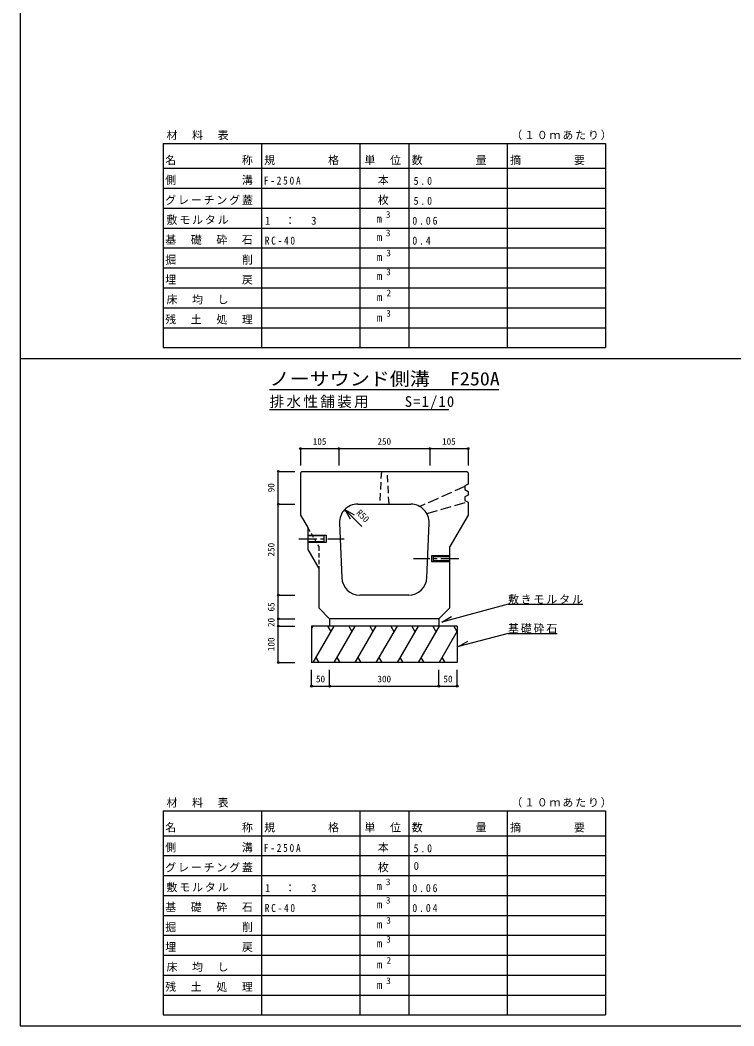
# Model space of a CAD drawing. Units: millimetres at full size, sheet at 1:10. Extents: x -5543 to 2457, y -2748 to 2952.
# Drawn here: x -5543 to -3583, y -2748 to 15 of the extents above; entities that cross this region are included whole.
import ezdxf
from ezdxf.enums import TextEntityAlignment as Align

# ---------------------------------------------------------------- set-up
doc = ezdxf.new("R2010")
doc.units = ezdxf.units.MM
doc.header["$LTSCALE"] = 10
doc.header["$PDMODE"] = 32
doc.header["$PDSIZE"] = 5
for name, pattern in [('CHAIN1', [8, 5, -1, 1, -1]), ('DASHED1', [1.8, 1.2, -0.6]), ('DASHED2', [3, 2, -1]), ('DASHED3', [4, 3, -1]), ('DOUBLE_CHAIN2', [12.8, 9, -1, 0.6, -0.6, 0.6, -1])]:
    doc.linetypes.add(name, pattern=pattern)
doc.layers.add('0-0_通り芯', color=7, linetype='Continuous')
doc.styles.add('ＭＳ ゴシック', font='')
doc.styles.get('ＭＳ ゴシック').set_extended_font_data('MS Gothic')

msp = doc.modelspace()

# ---------------------------------------------------------------- linework, layer by layer
at = {"layer": '0-0_通り芯', "color": 2}
for p, q in [((-5542.58, 2951.85), (-5542.58, -2748.15)), ((-5542.58, -2748.15), (2457.42, -2748.15))]:
    msp.add_line(p, q, dxfattribs=at)
at = {"layer": '0-0_通り芯'}
for p, q in [((-5150.08, -323.94), (-3935.08, -323.94)), ((-5150.08, -323.94), (-5150.08, -447.06)), ((-4880.08, -323.94), (-4880.08, -447.06)), ((-4610.08, -323.94), (-4610.08, -447.06)), ((-4475.08, -323.94), (-4475.08, -447.06)), ((-4205.08, -323.94), (-4205.08, -447.06)), ((-3935.08, -323.94), (-3935.08, -447.06)), ((-5150.08, -392.34), (-3935.08, -392.34)), ((-5150.08, -447.06), (-3935.08, -447.06)), ((-5150.08, -447.06), (-5150.08, -884.82)), ((-4880.08, -447.06), (-4880.08, -884.82)), ((-4610.08, -447.06), (-4610.08, -884.82)), ((-4475.08, -447.06), (-4475.08, -884.82)), ((-4205.08, -447.06), (-4205.08, -884.82)), ((-3935.08, -447.06), (-3935.08, -884.82)), ((-5150.08, -501.78), (-3935.08, -501.78)), ((-5150.08, -556.5), (-3935.08, -556.5)), ((-5150.08, -611.22), (-3935.08, -611.22)), ((-5150.08, -665.94), (-3935.08, -665.94)), ((-5150.08, -720.66), (-3935.08, -720.66)), ((-5150.08, -775.38), (-3935.08, -775.38)), ((-5150.08, -830.1), (-3935.08, -830.1)), ((-5150.08, -884.82), (-3935.08, -884.82)), ((-5064.58, -884.82), (-4155.58, -884.82)), ((-4857.58, -999.82), (-4227.58, -999.82)), ((-4857.58, -1054.82), (-4365.08, -1054.82)), ((-4202.81, -1590.04), (-4384.32, -1638.68)), ((-4202.81, -1590.04), (-3997.81, -1590.04)), ((-4692.58, -1629.82), (-4692.58, -1649.82)), ((-4392.58, -1629.82), (-4392.58, -1649.82)), ((-4384.32, -1638.68), (-4358.34, -1623.68)), ((-4742.58, -1649.82), (-4742.58, -1749.82)), ((-4342.58, -1649.82), (-4742.58, -1649.82)), ((-4738.53, -1649.82), (-4742.58, -1656.83)), ((-4680.8, -1649.82), (-4738.53, -1749.82)), ((-4698.1, -1649.82), (-4689.45, -1664.8)), ((-4623.06, -1649.82), (-4680.8, -1749.82)), ((-4640.37, -1649.82), (-4631.71, -1664.8)), ((-4565.33, -1649.82), (-4623.06, -1749.82)), ((-4582.63, -1649.82), (-4573.98, -1664.8)), ((-4507.59, -1649.82), (-4565.33, -1749.82)), ((-4524.9, -1649.82), (-4516.24, -1664.8)), ((-4449.86, -1649.82), (-4507.59, -1749.82)), ((-4467.16, -1649.82), (-4458.51, -1664.8)), ((-4392.12, -1649.82), (-4449.86, -1749.82)), ((-4409.43, -1649.82), (-4400.77, -1664.8)), ((-4351.69, -1649.82), (-4343.04, -1664.8)), ((-4342.58, -1649.82), (-4342.58, -1749.82)), ((-4342.58, -1664.01), (-4392.12, -1749.82)), ((-4202.81, -1669.85), (-4067.81, -1669.85)), ((-4730.61, -1736.1), (-4722.69, -1749.82)), ((-4672.88, -1736.1), (-4664.96, -1749.82)), ((-4615.14, -1736.1), (-4607.22, -1749.82)), ((-4557.41, -1736.1), (-4549.49, -1749.82)), ((-4499.67, -1736.1), (-4491.75, -1749.82)), ((-4441.94, -1736.1), (-4434.02, -1749.82)), ((-4384.2, -1736.1), (-4376.28, -1749.82)), ((-4342.58, -1749.82), (-4742.58, -1749.82)), ((-5150.08, -2157.27), (-3935.08, -2157.27)), ((-5150.08, -2157.27), (-5150.08, -2280.39)), ((-4880.08, -2157.27), (-4880.08, -2280.39)), ((-4610.08, -2157.27), (-4610.08, -2280.39)), ((-4475.08, -2157.27), (-4475.08, -2280.39)), ((-4205.08, -2157.27), (-4205.08, -2280.39)), ((-3935.08, -2157.27), (-3935.08, -2280.39)), ((-5150.08, -2225.67), (-3935.08, -2225.67)), ((-5150.08, -2280.39), (-3935.08, -2280.39)), ((-5150.08, -2280.39), (-5150.08, -2718.15)), ((-4880.08, -2280.39), (-4880.08, -2718.15)), ((-4610.08, -2280.39), (-4610.08, -2718.15)), ((-4475.08, -2280.39), (-4475.08, -2718.15)), ((-4205.08, -2280.39), (-4205.08, -2718.15)), ((-3935.08, -2280.39), (-3935.08, -2718.15)), ((-5150.08, -2335.11), (-3935.08, -2335.11)), ((-5150.08, -2389.83), (-3935.08, -2389.83)), ((-5150.08, -2444.55), (-3935.08, -2444.55)), ((-5150.08, -2499.27), (-3935.08, -2499.27)), ((-5150.08, -2553.99), (-3935.08, -2553.99)), ((-5150.08, -2608.71), (-3935.08, -2608.71)), ((-5150.08, -2663.43), (-3935.08, -2663.43)), ((-5150.08, -2718.15), (-3935.08, -2718.15)), ((-5064.58, -2718.15), (-4155.58, -2718.15))]:
    msp.add_line(p, q, dxfattribs=at)
at = {"layer": '0-0_通り芯', "color": 4, "linetype": 'DOUBLE_CHAIN2'}
msp.add_line((-5542.58, -914.82), (2457.42, -914.82), dxfattribs=at)
at = {"layer": '0-0_通り芯', "color": 4}
for p, q in [((-5542.58, -914.82), (2457.42, -914.82)), ((-4772.58, -1162.3), (-4667.58, -1162.3)), ((-4772.58, -1162.3), (-4772.58, -1208.81)), ((-4667.58, -1162.3), (-4667.58, -1208.81)), ((-4667.58, -1162.3), (-4417.58, -1162.3)), ((-4417.58, -1162.3), (-4417.58, -1208.81)), ((-4417.58, -1162.3), (-4312.58, -1162.3)), ((-4312.58, -1162.3), (-4312.58, -1208.81)), ((-4833.58, -1314.82), (-4833.58, -1224.82)), ((-4833.58, -1224.82), (-4788.58, -1224.82)), ((-4833.58, -1564.82), (-4833.58, -1314.82)), ((-4833.58, -1314.82), (-4788.58, -1314.82)), ((-4650.9, -1329.46), (-4624.92, -1344.46)), ((-4650.9, -1329.46), (-4635.9, -1355.44)), ((-4603.89, -1376.47), (-4650.9, -1329.46)), ((-4833.58, -1629.82), (-4833.58, -1564.82)), ((-4833.58, -1564.82), (-4788.58, -1564.82)), ((-4833.58, -1649.82), (-4833.58, -1629.82)), ((-4833.58, -1629.82), (-4788.58, -1629.82)), ((-4833.58, -1749.82), (-4833.58, -1649.82)), ((-4833.58, -1649.82), (-4788.58, -1649.82)), ((-4833.58, -1749.82), (-4788.58, -1749.82)), ((-4742.58, -1814.82), (-4742.58, -1769.82)), ((-4692.58, -1814.82), (-4692.58, -1769.82)), ((-4392.58, -1814.82), (-4392.58, -1769.82)), ((-4342.58, -1814.82), (-4342.58, -1769.82)), ((-4742.58, -1814.82), (-4692.58, -1814.82)), ((-4692.58, -1814.82), (-4392.58, -1814.82)), ((-4392.58, -1814.82), (-4342.58, -1814.82))]:
    msp.add_line(p, q, dxfattribs=at)
at = {"layer": '0-0_通り芯', "color": 3}
for p, q in [((-4772.58, -1228.82), (-4772.58, -1344.82)), ((-4312.58, -1228.82), (-4316.58, -1224.82)), ((-4312.58, -1228.82), (-4312.58, -1259.82)), ((-4312.58, -1279.82), (-4312.58, -1289.82)), ((-4615.54, -1314.82), (-4469.62, -1314.82)), ((-4772.58, -1344.82), (-4752.58, -1379.46)), ((-4312.58, -1344.82), (-4362.58, -1431.42)), ((-4752.58, -1379.46), (-4752.58, -1439.46)), ((-4665.5, -1366.82), (-4659.5, -1516.82)), ((-4425.66, -1516.82), (-4419.66, -1366.82)), ((-4362.58, -1599.82), (-4362.58, -1431.42)), ((-4752.58, -1439.46), (-4722.58, -1491.42)), ((-4722.58, -1491.42), (-4722.58, -1599.82)), ((-4475.62, -1564.82), (-4609.54, -1564.82)), ((-4692.58, -1629.82), (-4722.58, -1599.82)), ((-4392.58, -1629.82), (-4362.58, -1599.82)), ((-4392.58, -1629.82), (-4692.58, -1629.82))]:
    msp.add_line(p, q, dxfattribs=at)
at = {"layer": '0-0_通り芯', "color": 3, "linetype": 'DASHED2'}
for p, q in [((-4550.58, -1224.82), (-4555.58, -1314.82)), ((-4529.58, -1314.82), (-4534.58, -1224.82))]:
    msp.add_line(p, q, dxfattribs=at)
at = {"layer": '0-0_通り芯', "color": 3, "linetype": 'DASHED3'}
for p, q in [((-4321.58, -1266.41), (-4444.78, -1321.42)), ((-4425.67, -1340.98), (-4314.67, -1308.66))]:
    msp.add_line(p, q, dxfattribs=at)
at = {"layer": '0-0_通り芯', "color": 3, "linetype": 'DASHED1'}
for p, q in [((-4752.58, -1379.46), (-4722.58, -1431.42)), ((-4722.58, -1431.42), (-4722.58, -1491.42))]:
    msp.add_line(p, q, dxfattribs=at)
at = {"layer": '0-0_通り芯', "linetype": 'CHAIN1'}
for p, q in [((-4777.58, -1409.82), (-4652.58, -1409.82)), ((-4337.58, -1464.82), (-4462.58, -1464.82))]:
    msp.add_line(p, q, dxfattribs=at)
at = {"layer": '0-0_通り芯', "color": 3}
for points in [[(-4772.58, -1228.82), (-4768.58, -1224.82), (-4316.58, -1224.82)], [(-4312.58, -1259.82), (-4321.58, -1264.82), (-4321.58, -1274.82), (-4312.58, -1279.82)], [(-4312.58, -1289.82), (-4321.58, -1294.82), (-4321.58, -1304.82), (-4312.58, -1309.82), (-4312.58, -1344.82)]]:
    msp.add_lwpolyline(points, dxfattribs=at)
at = {"layer": '0-0_通り芯'}
for points in [[(-4752.58, -1399.82), (-4702.58, -1399.82), (-4702.58, -1419.82), (-4752.58, -1419.82)], [(-4752.58, -1417.82), (-4707.58, -1417.82), (-4707.58, -1401.82), (-4752.58, -1401.82)], [(-4362.58, -1456.82), (-4412.58, -1456.82), (-4412.58, -1472.82), (-4362.58, -1472.82)], [(-4362.58, -1470.82), (-4407.58, -1470.82), (-4407.58, -1458.82), (-4362.58, -1458.82)], [(-4202.81, -1669.85), (-4338.69, -1706.26), (-4312.71, -1691.26)]]:
    msp.add_lwpolyline(points, dxfattribs=at)
at = {"layer": '0-0_通り芯', "color": 3}
for centre, start, end in [((-4615.54, -1364.82), 90, 182.29061), ((-4469.62, -1364.82), 357.70939, 90), ((-4609.54, -1514.82), 182.29061, 270), ((-4475.62, -1514.82), 270, 357.70939)]:
    msp.add_arc(centre, 50, start, end, dxfattribs=at)
at = {"layer": '0-0_通り芯', "color": 4}
for p in [(-4772.58, -1162.3), (-4667.58, -1162.3), (-4417.58, -1162.3), (-4312.58, -1162.3), (-4833.58, -1224.82), (-4833.58, -1314.82), (-4833.58, -1564.82), (-4833.58, -1629.82), (-4833.58, -1649.82), (-4833.58, -1749.82), (-4742.58, -1814.82), (-4692.58, -1814.82), (-4392.58, -1814.82), (-4342.58, -1814.82)]:
    msp.add_point(p, dxfattribs=at)

# ---------------------------------------------------------------- texts
at = {"layer": '0-0_通り芯', "color": 4, "style": 'ＭＳ ゴシック'}
for s, p in [('3', (-4538.06, -533.88)), ('3', (-4538.06, -584.49)), ('3', (-4536.89, -639.56)), ('3', (-4537.16, -691.81)), ('2', (-4536.26, -749.34)), ('3', (-4537.16, -805.43)), ('105', (-4738.83, -1157.3)), ('250', (-4561.33, -1157.3)), ('105', (-4383.83, -1157.3)), ('50', (-4730.08, -1809.82)), ('300', (-4561.33, -1809.82)), ('50', (-4380.08, -1809.82)), ('3', (-4538.06, -2367.21)), ('3', (-4538.06, -2417.83)), ('3', (-4536.89, -2472.89)), ('3', (-4537.16, -2525.15)), ('2', (-4536.26, -2582.67)), ('3', (-4537.16, -2638.76))]:
    msp.add_text(s, height=18.33, dxfattribs=at).set_placement(p, align=Align.BOTTOM_LEFT)
at = {"layer": '0-0_通り芯', "style": 'ＭＳ ゴシック'}
for s, p in [('m', (-4564.16, -548.24)), ('m', (-4563.26, -598.86)), ('m', (-4563.26, -653.58)), ('m', (-4563.26, -705.56)), ('m', (-4563.17, -763.7)), ('m', (-4562.99, -819.79)), ('0', (-4462.08, -2326.17)), ('m', (-4564.16, -2381.58)), ('m', (-4563.26, -2432.19)), ('m', (-4563.26, -2486.91)), ('m', (-4563.26, -2538.9)), ('m', (-4563.17, -2597.04)), ('m', (-4562.99, -2653.12))]:
    msp.add_text(s, height=21.99, dxfattribs=at).set_placement(p, align=Align.BOTTOM_LEFT)
at = {"layer": '0-0_通り芯', "color": 3, "style": 'ＭＳ ゴシック', "width": 1.1}
msp.add_text('ノーサウンド側溝\u3000F250A', height=36.66, dxfattribs=at).set_placement((-4857.58, -999.82), align=Align.BOTTOM_LEFT)
at = {"layer": '0-0_通り芯', "color": 4, "style": 'ＭＳ ゴシック'}
for s, rotation, p in [('90', 90, (-4838.58, -1282.32)), ('R50', 315, (-4624.92, -1344.46)), ('250', 90, (-4838.58, -1458.57)), ('65', 90, (-4838.58, -1609.82)), ('20', 90, (-4838.58, -1652.32)), ('100', 90, (-4838.58, -1718.57))]:
    msp.add_text(s, height=18.33, rotation=rotation, dxfattribs=at).set_placement(p, align=Align.BOTTOM_LEFT)
at = {"layer": '0-0_通り芯', "attachment_point": 7, "style": 'ＭＳ ゴシック'}
for s, insert, char_height in [('\\T1.17;材\u3000料\u3000表', (-5140.58, -315), 21.99), ('\\T1.17;（１０ｍあたり）', (-4193.83, -315), 21.99), ('\\T1.17;名\u3000\u3000\u3000\u3000\u3000称', (-5144.08, -383.4), 21.99), ('\\T1.17;規\u3000\u3000\u3000\u3000格', (-4872.33, -383.4), 21.99), ('\\T1.17;単\u3000位', (-4597.08, -383.4), 21.99), ('\\T1.17;数\u3000\u3000\u3000\u3000量', (-4467.33, -383.4), 21.99), ('\\T1.17;摘\u3000\u3000\u3000\u3000要', (-4197.33, -383.4), 21.99), ('\\T1.17;側\u3000\u3000\u3000\u3000\u3000溝', (-5144.08, -438.12), 21.99), ('\\T1.17;\u3000本', (-4595.33, -438.12), 21.99), ('\\T1.39;\\W0.85;F-250A', (-4873.33, -437.33), 21.99), ('\\T1.38;\\W0.9;5.0', (-4462.08, -438.12), 21.99), ('\\T1.17;グレーチング蓋', (-5144.08, -492.84), 21.99), ('\\T1.17;\u3000枚', (-4595.33, -492.84), 21.99), ('\\T1.38;\\W0.9;5.0', (-4462.08, -492.84), 21.99), ('\\T1.17;敷モルタル', (-5140.58, -547.56), 21.99), ('\\T1.21;1\u3000：\u30003', (-4870.58, -547.56), 21.99), ('\\T1.38;\\W0.9;0.06', (-4465.58, -547.56), 21.99), ('\\T1.17;基\u3000礎\u3000砕\u3000石', (-5144.08, -602.28), 21.99), ('\\T1.38;\\W0.85;RC-40', (-4870.58, -602.28), 21.99), ('\\T1.38;\\W0.9;0.4', (-4465.58, -602.28), 21.99), ('\\T1.17;掘\u3000\u3000\u3000\u3000\u3000削', (-5144.08, -657), 21.99), ('\\T1.17;埋\u3000\u3000\u3000\u3000\u3000戻', (-5144.08, -711.72), 21.99), ('\\T1.17;床\u3000均\u3000し', (-5140.58, -766.44), 21.99), ('\\T1.17;残\u3000土\u3000処\u3000理', (-5144.08, -821.16), 21.99), ('\\T1.16;排水性舗装用\u3000\u3000S=1/10', (-4857.58, -1054.82), 29.33), ('\\T1.17;敷きモルタル', (-4202.81, -1590.04), 21.99), ('\\T1.17;基礎砕石', (-4202.81, -1669.85), 21.99), ('\\T1.17;材\u3000料\u3000表', (-5140.58, -2148.33), 21.99), ('\\T1.17;（１０ｍあたり）', (-4193.83, -2148.33), 21.99), ('\\T1.17;名\u3000\u3000\u3000\u3000\u3000称', (-5144.08, -2216.73), 21.99), ('\\T1.17;規\u3000\u3000\u3000\u3000格', (-4872.33, -2216.73), 21.99), ('\\T1.17;単\u3000位', (-4597.08, -2216.73), 21.99), ('\\T1.17;数\u3000\u3000\u3000\u3000量', (-4467.33, -2216.73), 21.99), ('\\T1.17;摘\u3000\u3000\u3000\u3000要', (-4197.33, -2216.73), 21.99), ('\\T1.17;側\u3000\u3000\u3000\u3000\u3000溝', (-5144.08, -2271.45), 21.99), ('\\T1.39;\\W0.85;F-250A', (-4873.33, -2270.66), 21.99), ('\\T1.17;\u3000本', (-4595.33, -2271.45), 21.99), ('\\T1.38;\\W0.9;5.0', (-4462.08, -2271.45), 21.99), ('\\T1.17;グレーチング蓋', (-5144.08, -2326.17), 21.99), ('\\T1.17;\u3000枚', (-4595.33, -2326.17), 21.99), ('\\T1.17;敷モルタル', (-5140.58, -2380.89), 21.99), ('\\T1.21;1\u3000：\u30003', (-4870.58, -2380.89), 21.99), ('\\T1.38;\\W0.9;0.06', (-4465.58, -2380.89), 21.99), ('\\T1.17;基\u3000礎\u3000砕\u3000石', (-5144.08, -2435.61), 21.99), ('\\T1.38;\\W0.85;RC-40', (-4870.58, -2435.61), 21.99), ('\\T1.38;\\W0.9;0.04', (-4465.58, -2435.61), 21.99), ('\\T1.17;掘\u3000\u3000\u3000\u3000\u3000削', (-5144.08, -2490.33), 21.99), ('\\T1.17;埋\u3000\u3000\u3000\u3000\u3000戻', (-5144.08, -2545.05), 21.99), ('\\T1.17;床\u3000均\u3000し', (-5140.58, -2599.77), 21.99), ('\\T1.17;残\u3000土\u3000処\u3000理', (-5144.08, -2654.49), 21.99)]:
    msp.add_mtext(s, dxfattribs=dict(at, insert=insert, char_height=char_height))

doc.saveas('drawing.dxf')
